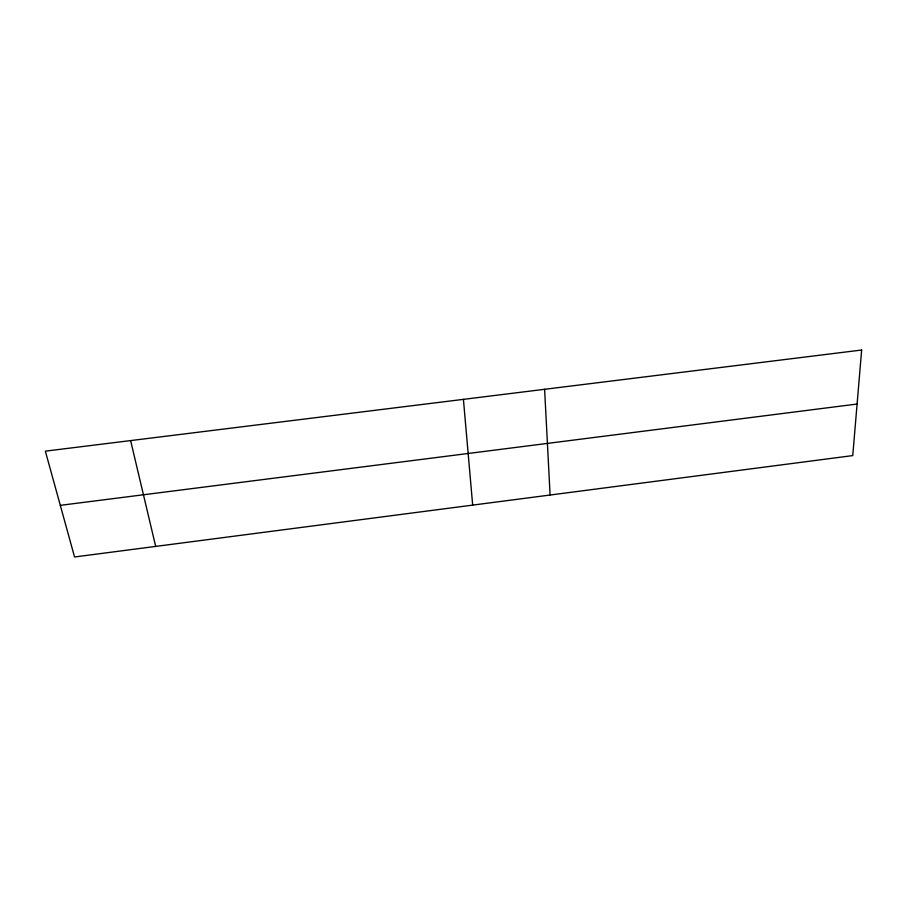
<?xml version="1.0" encoding="UTF-8"?>
<svg xmlns="http://www.w3.org/2000/svg" width="907" height="907" viewBox="0 0 907 907"><rect width="100%" height="100%" fill="white"/><g stroke="black" fill="none" stroke-linecap="round" stroke-linejoin="round"><path stroke-width="1.36" d="M60.304 505.346L857.092 404.034M130.619 440.598L155.687 546.411M463.42 399.363L472.672 505.108M544.608 389.307L550.096 495.029M861.65 350.023L852.75 455.597L74.555 556.977L45.35 451.153L861.65 350.023"/></g></svg>
